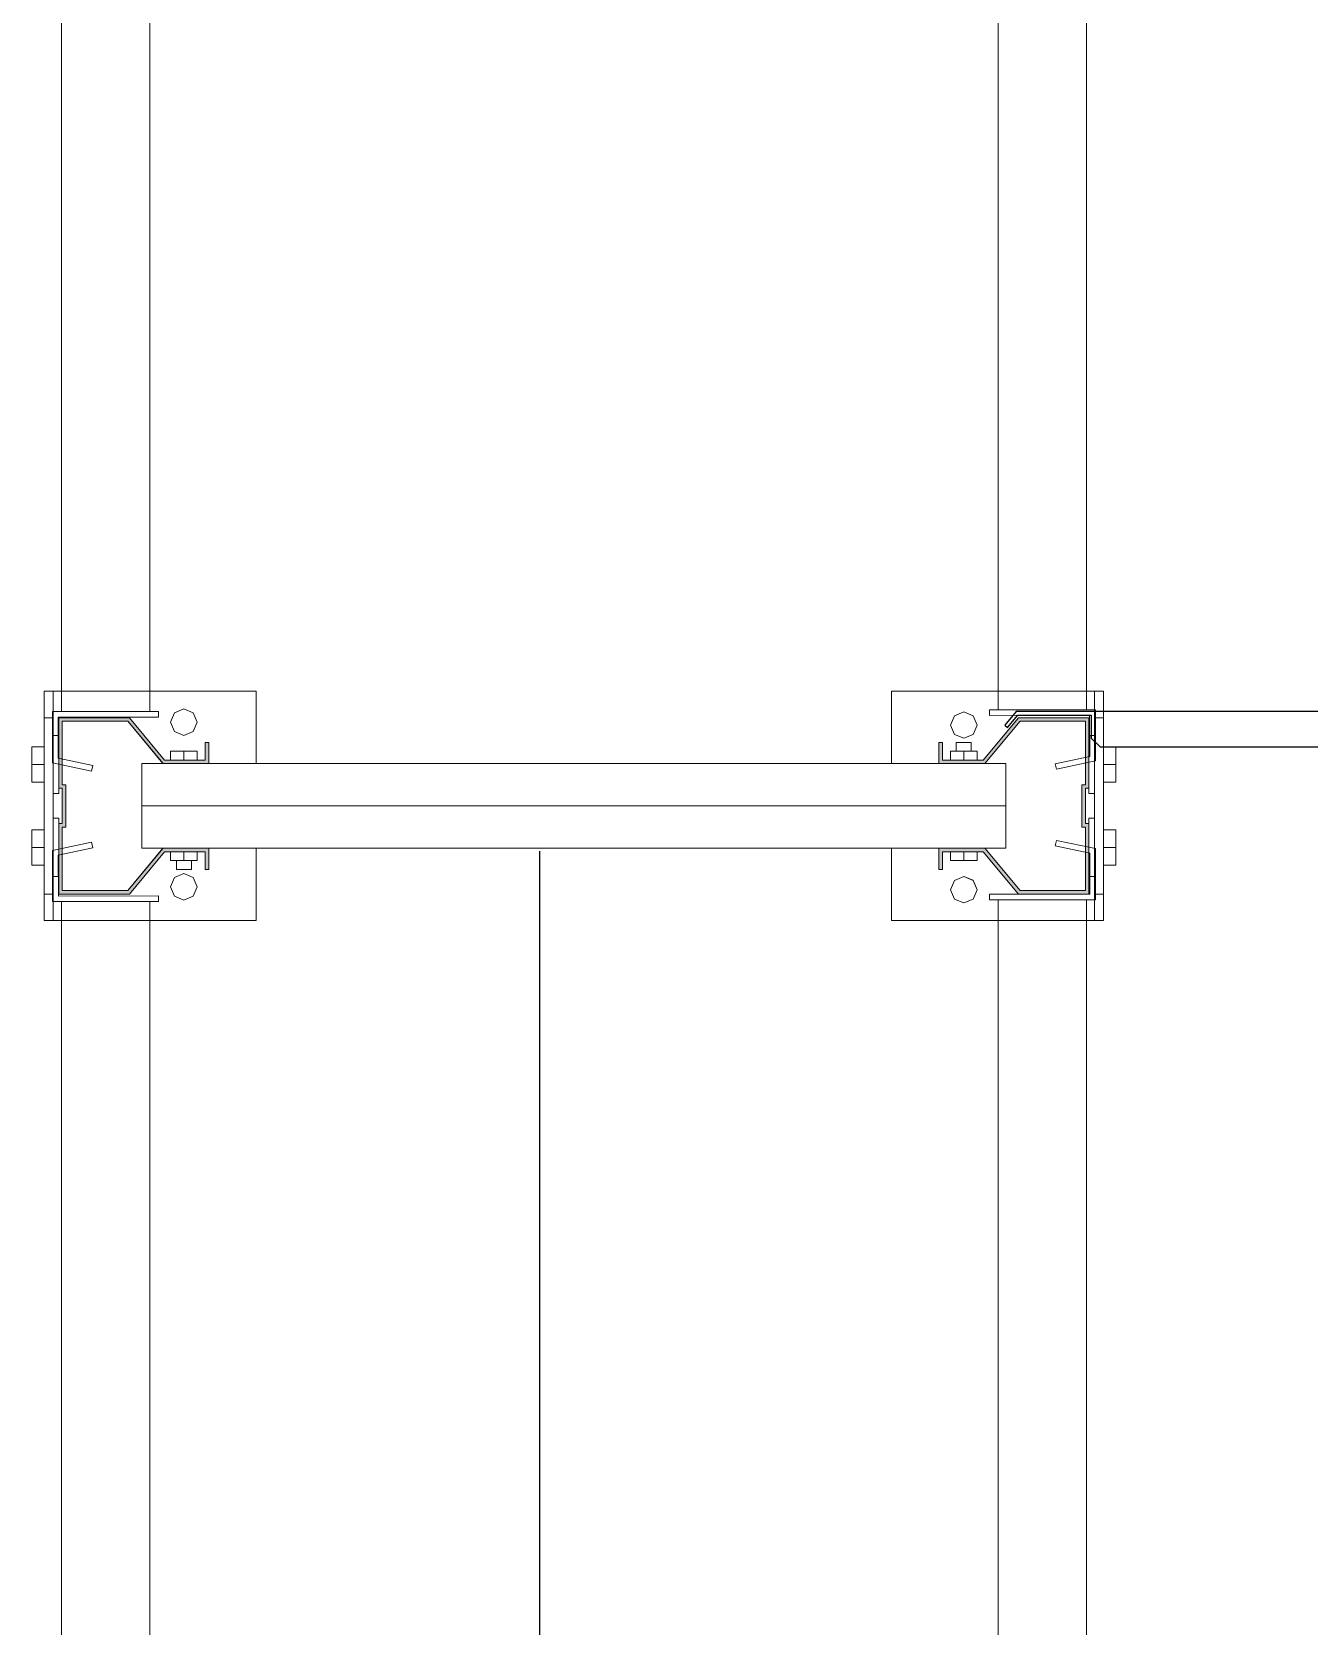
# Model space of a CAD drawing. Header units: metres. Extents: x 0 to 8715937, y -236336 to 216.
# Drawn here: x 134.36 to 135.084, y 75.141 to 76.044 of the extents above; entities that cross this region are included whole.
import ezdxf

# ---------------------------------------------------------------- set-up
doc = ezdxf.new("R2010")
doc.units = ezdxf.units.M
doc.header["$MEASUREMENT"] = 0
doc.linetypes.add('ACAD_ISO10W100', pattern=[18, 12, -3, 0, -3])
for name, color, linetype in [('0-BLOCK-EQUIPAMIENTO', 7, 'Continuous'), ('0-BLOCK-ESTRUCTURA', 7, 'Continuous'), ('AAA BAST', 5, 'Continuous'), ('AAA CONECT', 3, 'Continuous'), ('AAA LARG', 1, 'Continuous'), ('EJES', 251, 'ACAD_ISO10W100'), ('MURO 20 - vista', 5, 'Continuous')]:
    doc.layers.add(name, color=color, linetype=linetype)

# ---------------------------------------------------------------- blocks, each defined once
blk = doc.blocks.new('DPM-ESTRUCTURA')
at = {"layer": 'EJES', "ltscale": 0.4}
blk.add_line((46.92784, 41.58013), (46.92784, 112.33013), dxfattribs=at)
blk = doc.blocks.new('bastidor 0.60')
at = {"layer": 'MURO 20 - vista', "lineweight": 5}
h = blk.add_hatch(color=256, dxfattribs=at)
h.dxf.hatch_style = 1
h.paths.add_polyline_path([(-0.5068, 0.089), (-0.5068, 0.101), (-0.5088, 0.101), (-0.5088, 0.091), (-0.5318, 0.091), (-0.5518, 0.115), (-0.5918, 0.115), (-0.5918, 0.075), (-0.5898, 0.075), (-0.5898, 0.055), (-0.5918, 0.055), (-0.5918, 0.015), (-0.5518, 0.015), (-0.5318, 0.039), (-0.5284, 0.039), (-0.5284, 0.03901), (-0.5209, 0.03901), (-0.5134, 0.03901), (-0.5088, 0.039), (-0.5088, 0.029), (-0.5068, 0.029), (-0.5068, 0.041), (-0.53274, 0.041), (-0.55274, 0.017), (-0.5898, 0.017), (-0.5898, 0.053), (-0.5878, 0.053), (-0.5878, 0.077), (-0.5898, 0.077), (-0.5898, 0.113), (-0.55274, 0.113), (-0.53274, 0.089)])
h = blk.add_hatch(color=256, dxfattribs=at)
h.dxf.hatch_style = 1
h.paths.add_polyline_path([(-0.0932, 0.041), (-0.0932, 0.029), (-0.0912, 0.029), (-0.0912, 0.039), (-0.0682, 0.039), (-0.0482, 0.015), (-0.0082, 0.015), (-0.0082, 0.055), (-0.0102, 0.055), (-0.0102, 0.075), (-0.0082, 0.075), (-0.0082, 0.115), (-0.0482, 0.115), (-0.0682, 0.091), (-0.0716, 0.091), (-0.0716, 0.09099), (-0.0791, 0.09099), (-0.0866, 0.09099), (-0.0912, 0.091), (-0.0912, 0.101), (-0.0932, 0.101), (-0.0932, 0.089), (-0.06726, 0.089), (-0.04726, 0.113), (-0.0102, 0.113), (-0.0102, 0.077), (-0.0122, 0.077), (-0.0122, 0.053), (-0.0102, 0.053), (-0.0102, 0.017), (-0.04726, 0.017), (-0.06726, 0.041)])
at = {"layer": 'AAA BAST', "lineweight": 5}
for p, q in [((-0.48, 0.13), (-0.6, 0.13)), ((-0.6, 0.13), (-0.6, 0)), ((-0.595, 0.115), (-0.595, 0.13)), ((-0.48, 0.089), (-0.48, 0.13)), ((0, 0.13), (-0.12, 0.13)), ((-0.12, 0.13), (-0.12, 0.089)), ((-0.005, 0.13), (-0.005, 0.115)), ((0, 0), (0, 0.13)), ((-0.5262, 0.11778), (-0.5284, 0.11248)), ((-0.5209, 0.11998), (-0.5262, 0.11778)), ((-0.51559, 0.11778), (-0.5209, 0.11998)), ((-0.5134, 0.11248), (-0.51559, 0.11778)), ((-0.0791, 0.11833), (-0.0844, 0.11613)), ((-0.07381, 0.11614), (-0.0791, 0.11833)), ((-0.6, 0.115), (-0.595, 0.115)), ((-0.595, 0.105), (-0.595, 0.115)), ((-0.5518, 0.115), (-0.5918, 0.115)), ((-0.5918, 0.115), (-0.5918, 0.075)), ((-0.5898, 0.077), (-0.5898, 0.113)), ((-0.5898, 0.113), (-0.55274, 0.113)), ((-0.55274, 0.113), (-0.53274, 0.089)), ((-0.5318, 0.091), (-0.5518, 0.115)), ((-0.5284, 0.11248), (-0.52619, 0.10717)), ((-0.5156, 0.10717), (-0.5134, 0.11248)), ((-0.0844, 0.11613), (-0.0866, 0.11083)), ((-0.0866, 0.11083), (-0.08441, 0.10553)), ((-0.0716, 0.11083), (-0.07381, 0.11614)), ((-0.0738, 0.10552), (-0.0716, 0.11083)), ((-0.0482, 0.115), (-0.0682, 0.091)), ((-0.06726, 0.089), (-0.04726, 0.113)), ((-0.0082, 0.115), (-0.0482, 0.115)), ((-0.04726, 0.113), (-0.0102, 0.113)), ((-0.0102, 0.113), (-0.0102, 0.077)), ((-0.0082, 0.075), (-0.0082, 0.115)), ((0, 0.115), (-0.005, 0.115)), ((-0.005, 0.115), (-0.005, 0.105)), ((-0.595, 0.072), (-0.595, 0.105)), ((-0.5918, 0.105), (-0.595, 0.105)), ((-0.52619, 0.10717), (-0.5209, 0.10498)), ((-0.5209, 0.10498), (-0.5156, 0.10717)), ((-0.5068, 0.101), (-0.5088, 0.101)), ((-0.5088, 0.101), (-0.5088, 0.091)), ((-0.5068, 0.089), (-0.5068, 0.101)), ((-0.0912, 0.101), (-0.0932, 0.101)), ((-0.0932, 0.101), (-0.0932, 0.089)), ((-0.0912, 0.091), (-0.0912, 0.101)), ((-0.08441, 0.10553), (-0.0791, 0.10333)), ((-0.08335, 0.09599), (-0.08335, 0.10099)), ((-0.08335, 0.10099), (-0.07485, 0.10099)), ((-0.0791, 0.10333), (-0.0738, 0.10552)), ((-0.07485, 0.10099), (-0.07485, 0.09599)), ((-0.0082, 0.105), (-0.005, 0.105)), ((-0.005, 0.105), (-0.005, 0.072)), ((-0.6, 0.0985), (-0.607, 0.0985)), ((-0.607, 0.0985), (-0.607, 0.0785)), ((-0.6, 0.0885), (-0.6, 0.0985)), ((-0.6, 0.0785), (-0.6, 0.0985)), ((-0.5088, 0.091), (-0.5318, 0.091)), ((-0.5284, 0.091), (-0.5284, 0.096)), ((-0.5284, 0.096), (-0.5134, 0.096)), ((-0.5284, 0.091), (-0.5284, 0.096)), ((-0.5284, 0.096), (-0.5209, 0.096)), ((-0.5134, 0.091), (-0.5284, 0.091)), ((-0.5209, 0.096), (-0.5209, 0.091)), ((-0.5134, 0.096), (-0.5134, 0.091)), ((-0.0682, 0.091), (-0.0912, 0.091)), ((-0.0866, 0.09099), (-0.0866, 0.09599)), ((-0.0866, 0.09599), (-0.0716, 0.09599)), ((-0.0716, 0.09099), (-0.0866, 0.09099)), ((-0.0791, 0.09599), (-0.08335, 0.09599)), ((-0.0791, 0.09099), (-0.0791, 0.09599)), ((-0.07485, 0.09599), (-0.0791, 0.09599)), ((-0.0716, 0.09099), (-0.0791, 0.09099)), ((-0.0716, 0.09599), (-0.0716, 0.09099)), ((0.007, 0.0985), (0, 0.0985)), ((0, 0.0985), (0, 0.0885)), ((0.007, 0.0785), (0.007, 0.0985)), ((-0.607, 0.0885), (-0.6, 0.0885)), ((-0.54477, 0.041), (-0.54477, 0.089)), ((-0.54477, 0.089), (-0.48, 0.089)), ((-0.53274, 0.089), (-0.5068, 0.089)), ((-0.48, 0.089), (-0.12, 0.089)), ((-0.12, 0.089), (-0.05523, 0.089)), ((-0.0932, 0.089), (-0.06726, 0.089)), ((-0.05523, 0.089), (-0.05523, 0.041)), ((0.007, 0.0885), (0, 0.0885)), ((0, 0.0885), (0, 0.0785)), ((-0.607, 0.0785), (-0.6, 0.0785)), ((-0.5918, 0.075), (-0.5898, 0.075)), ((-0.5918, 0.075), (-0.5918, 0.072)), ((-0.5878, 0.077), (-0.5898, 0.077)), ((-0.5898, 0.075), (-0.5898, 0.055)), ((-0.5878, 0.053), (-0.5878, 0.077)), ((-0.0102, 0.077), (-0.0122, 0.077)), ((-0.0122, 0.077), (-0.0122, 0.053)), ((-0.0102, 0.055), (-0.0102, 0.075)), ((-0.0102, 0.075), (-0.0082, 0.075)), ((-0.0082, 0.075), (-0.0082, 0.072)), ((0, 0.0785), (0.007, 0.0785)), ((-0.595, 0.058), (-0.595, 0.072)), ((-0.5918, 0.072), (-0.595, 0.072)), ((-0.05523, 0.065), (-0.54477, 0.065)), ((-0.0082, 0.072), (-0.005, 0.072)), ((-0.005, 0.072), (-0.005, 0.058)), ((-0.595, 0.025), (-0.595, 0.058)), ((-0.5918, 0.058), (-0.595, 0.058)), ((-0.5918, 0.055), (-0.5918, 0.058)), ((-0.5898, 0.055), (-0.5918, 0.055)), ((-0.5918, 0.055), (-0.5918, 0.015)), ((-0.0082, 0.055), (-0.0102, 0.055)), ((-0.0082, 0.055), (-0.0082, 0.058)), ((-0.0082, 0.058), (-0.005, 0.058)), ((-0.0082, 0.015), (-0.0082, 0.055)), ((-0.005, 0.058), (-0.005, 0.025)), ((-0.6, 0.0515), (-0.607, 0.0515)), ((-0.607, 0.0515), (-0.607, 0.0315)), ((-0.6, 0.0415), (-0.6, 0.0515)), ((-0.5898, 0.017), (-0.5898, 0.053)), ((-0.5898, 0.053), (-0.5878, 0.053)), ((-0.0122, 0.053), (-0.0102, 0.053)), ((-0.0102, 0.053), (-0.0102, 0.017)), ((0.007, 0.0515), (0, 0.0515)), ((0, 0.0515), (0, 0.0315)), ((0.007, 0.0315), (0.007, 0.0515)), ((-0.607, 0.0415), (-0.6, 0.0415)), ((-0.6, 0.0315), (-0.6, 0.0415)), ((-0.53274, 0.041), (-0.55274, 0.017)), ((-0.5518, 0.015), (-0.5318, 0.039)), ((-0.48, 0.041), (-0.54477, 0.041)), ((-0.5068, 0.041), (-0.53274, 0.041)), ((-0.5318, 0.039), (-0.5088, 0.039)), ((-0.5284, 0.03901), (-0.5134, 0.03901)), ((-0.5284, 0.03401), (-0.5284, 0.03901)), ((-0.5284, 0.03901), (-0.5209, 0.03901)), ((-0.5209, 0.03901), (-0.5209, 0.03401)), ((-0.5134, 0.03901), (-0.5134, 0.03401)), ((-0.5088, 0.039), (-0.5088, 0.029)), ((-0.5068, 0.029), (-0.5068, 0.041)), ((-0.48, 0), (-0.48, 0.041)), ((-0.48, 0.041), (-0.12, 0.041)), ((-0.12, 0.041), (-0.12, 0)), ((-0.05523, 0.041), (-0.12, 0.041)), ((-0.06726, 0.041), (-0.0932, 0.041)), ((-0.0932, 0.041), (-0.0932, 0.029)), ((-0.0912, 0.039), (-0.0682, 0.039)), ((-0.0912, 0.029), (-0.0912, 0.039)), ((-0.0866, 0.034), (-0.0866, 0.039)), ((-0.0866, 0.039), (-0.0716, 0.039)), ((-0.0791, 0.034), (-0.0791, 0.039)), ((-0.0716, 0.039), (-0.0716, 0.034)), ((-0.0716, 0.039), (-0.0716, 0.034)), ((-0.0682, 0.039), (-0.0482, 0.015)), ((-0.04726, 0.017), (-0.06726, 0.041)), ((0.007, 0.0415), (0, 0.0415)), ((0, 0.0415), (0, 0.0315)), ((-0.607, 0.0315), (-0.6, 0.0315)), ((-0.5134, 0.03401), (-0.5284, 0.03401)), ((-0.52515, 0.02901), (-0.52515, 0.03401)), ((-0.52515, 0.03401), (-0.5209, 0.03401)), ((-0.51665, 0.02901), (-0.52515, 0.02901)), ((-0.5209, 0.03401), (-0.51665, 0.03401)), ((-0.51665, 0.03401), (-0.51665, 0.02901)), ((-0.5088, 0.029), (-0.5068, 0.029)), ((-0.0932, 0.029), (-0.0912, 0.029)), ((-0.0716, 0.034), (-0.0866, 0.034)), ((-0.0716, 0.034), (-0.0791, 0.034)), ((0, 0.0315), (0.007, 0.0315)), ((-0.595, 0.015), (-0.595, 0.025)), ((-0.5918, 0.025), (-0.595, 0.025)), ((-0.5262, 0.02448), (-0.5284, 0.01917)), ((-0.5284, 0.01917), (-0.52619, 0.01386)), ((-0.5209, 0.02667), (-0.5262, 0.02448)), ((-0.51559, 0.02447), (-0.5209, 0.02667)), ((-0.5156, 0.01387), (-0.5134, 0.01917)), ((-0.5134, 0.01917), (-0.51559, 0.02447)), ((-0.0844, 0.02283), (-0.0866, 0.01752)), ((-0.0791, 0.02502), (-0.0844, 0.02283)), ((-0.07381, 0.02283), (-0.0791, 0.02502)), ((-0.0716, 0.01752), (-0.07381, 0.02283)), ((-0.0082, 0.025), (-0.005, 0.025)), ((-0.005, 0.025), (-0.005, 0.015)), ((-0.6, 0.015), (-0.595, 0.015)), ((-0.595, 0), (-0.595, 0.015)), ((-0.5918, 0.015), (-0.5518, 0.015)), ((-0.55274, 0.017), (-0.5898, 0.017)), ((-0.52619, 0.01386), (-0.5209, 0.01167)), ((-0.5209, 0.01167), (-0.5156, 0.01387)), ((-0.0866, 0.01752), (-0.08441, 0.01222)), ((-0.08441, 0.01222), (-0.0791, 0.01002)), ((-0.0791, 0.01002), (-0.0738, 0.01222)), ((-0.0738, 0.01222), (-0.0716, 0.01752)), ((-0.0482, 0.015), (-0.0082, 0.015)), ((-0.0102, 0.017), (-0.04726, 0.017)), ((0, 0.015), (-0.005, 0.015)), ((-0.005, 0.015), (-0.005, 0)), ((-0.6, 0), (-0.48, 0)), ((-0.12, 0), (0, 0))]:
    blk.add_line(p, q, dxfattribs=at)
blk = doc.blocks.new('conector de 0.25')
at = {"layer": 'AAA CONECT'}
for p, q in [((-0.2834, 0.018), (-0.2884, 0.013)), ((-0.2884, 0.013), (-0.2884, 0)), ((-0.0466, 0.018), (-0.2834, 0.018)), ((-0.0416, 0.013), (-0.0466, 0.018)), ((-0.0416, 0), (-0.0416, 0.013)), ((-0.3358, 0.00696), (-0.33734, 0.00568)), ((-0.33734, 0.00568), (-0.33094, -0.002)), ((-0.33, 0), (-0.3358, 0.00696)), ((-0.2884, 0), (-0.33, 0)), ((0, 0), (-0.0416, 0)), ((0.0058, 0.00696), (0, 0)), ((0.00094, -0.002), (0.00734, 0.00568)), ((0.00734, 0.00568), (0.0058, 0.00696)), ((-0.33094, -0.002), (0.00094, -0.002))]:
    blk.add_line(p, q, dxfattribs=at)
blk = doc.blocks.new('larguero 2.3')
at = {"layer": 'AAA LARG', "lineweight": 5}
for p, q in [((-0.01956, 0.02736), (-0.0189, 0.03049)), ((0, 0.0232), (-0.01956, 0.02736)), ((-0.0189, 0.03049), (0.0032, 0.02579)), ((0, 0), (0, 0.0232)), ((0.0032, 0.02579), (0.0032, -0.0032)), ((-0.0568, -0.0032), (-0.0568, 0)), ((-0.0568, 0), (0, 0)), ((-0.0518, -0.0032), (-0.0568, -0.0032)), ((-0.0018, -0.0032), (-0.0518, -0.0032)), ((-0.0518, -0.0032), (-0.0518, -2.2932)), ((-0.0018, -2.2932), (-0.0018, -0.0032)), ((0.0032, -0.0032), (-0.0018, -0.0032)), ((-0.0518, -2.2932), (-0.0568, -2.2932)), ((-0.0568, -2.2932), (-0.0568, -2.2964)), ((0.0032, -2.2932), (-0.0518, -2.2932)), ((0.0032, -2.32219), (0.0032, -2.2932)), ((-0.0568, -2.2964), (-0.0002, -2.2962)), ((-0.0002, -2.2962), (0, -2.3196)), ((0, -2.3196), (-0.01956, -2.32376)), ((-0.01956, -2.32376), (-0.0189, -2.32689)), ((-0.0189, -2.32689), (0.0032, -2.32219))]:
    blk.add_line(p, q, dxfattribs=at)
blk = doc.blocks.new('DPM-EQUIPAMIENTO')
at = {"layer": 'AAA BAST', "rotation": 180}
blk.add_blockref('bastidor 0.60', (46.64711, 75.67077), dxfattribs=at)
blk.add_blockref('bastidor 0.60', (46.64711, 75.67077), dxfattribs=at)
at = {"layer": 'AAA CONECT', "rotation": 180}
for name, p in [('larguero 2.3', (46.65504, 75.65604)), ('conector de 0.25', (47.19858, 75.65727)), ('conector de 0.25', (47.19858, 75.65727)), ('larguero 2.3', (46.65504, 73.25834))]:
    blk.add_blockref(name, p, dxfattribs=at)
at = {"layer": 'AAA CONECT'}
for p in [(47.23936, 77.95347), (47.23936, 75.55577)]:
    blk.add_blockref('larguero 2.3', p, dxfattribs=at)

msp = doc.modelspace()

# ---------------------------------------------------------------- hatches: boundary and pattern name
at = {"layer": 'MURO 20 - vista', "lineweight": 5}
h = msp.add_hatch(color=256, dxfattribs=at)
h.dxf.hatch_style = 1
h.paths.add_polyline_path([(134.46031, 75.62977), (134.46031, 75.64177), (134.45831, 75.64177), (134.45831, 75.63177), (134.43531, 75.63177), (134.41531, 75.65577), (134.37531, 75.65577), (134.37531, 75.61577), (134.37731, 75.61577), (134.37731, 75.59577), (134.37531, 75.59577), (134.37531, 75.55577), (134.41531, 75.55577), (134.43531, 75.57977), (134.43871, 75.57977), (134.43871, 75.57978), (134.44621, 75.57978), (134.45371, 75.57978), (134.45831, 75.57977), (134.45831, 75.56977), (134.46031, 75.56977), (134.46031, 75.58177), (134.43438, 75.58177), (134.41438, 75.55777), (134.37731, 75.55777), (134.37731, 75.59377), (134.37931, 75.59377), (134.37931, 75.61777), (134.37731, 75.61777), (134.37731, 75.65377), (134.41438, 75.65377), (134.43438, 75.62977)])
h = msp.add_hatch(color=256, dxfattribs=at)
h.dxf.hatch_style = 1
h.paths.add_polyline_path([(134.46031, 75.62977), (134.46031, 75.64177), (134.45831, 75.64177), (134.45831, 75.63177), (134.43531, 75.63177), (134.41531, 75.65577), (134.37531, 75.65577), (134.37531, 75.61577), (134.37731, 75.61577), (134.37731, 75.59577), (134.37531, 75.59577), (134.37531, 75.55577), (134.41531, 75.55577), (134.43531, 75.57977), (134.43871, 75.57977), (134.43871, 75.57978), (134.44621, 75.57978), (134.45371, 75.57978), (134.45831, 75.57977), (134.45831, 75.56977), (134.46031, 75.56977), (134.46031, 75.58177), (134.43438, 75.58177), (134.41438, 75.55777), (134.37731, 75.55777), (134.37731, 75.59377), (134.37931, 75.59377), (134.37931, 75.61777), (134.37731, 75.61777), (134.37731, 75.65377), (134.41438, 75.65377), (134.43438, 75.62977)])
h = msp.add_hatch(color=256, dxfattribs=at)
h.dxf.hatch_style = 1
h.paths.add_polyline_path([(134.87391, 75.58177), (134.87391, 75.56977), (134.87591, 75.56977), (134.87591, 75.57977), (134.89891, 75.57977), (134.91891, 75.55577), (134.95891, 75.55577), (134.95891, 75.59577), (134.95691, 75.59577), (134.95691, 75.61577), (134.95891, 75.61577), (134.95891, 75.65577), (134.91891, 75.65577), (134.89891, 75.63177), (134.89551, 75.63177), (134.89551, 75.63176), (134.88801, 75.63176), (134.88051, 75.63176), (134.87591, 75.63177), (134.87591, 75.64177), (134.87391, 75.64177), (134.87391, 75.62977), (134.89985, 75.62977), (134.91985, 75.65377), (134.95691, 75.65377), (134.95691, 75.61777), (134.95491, 75.61777), (134.95491, 75.59377), (134.95691, 75.59377), (134.95691, 75.55777), (134.91985, 75.55777), (134.89985, 75.58177)])
h = msp.add_hatch(color=256, dxfattribs=at)
h.dxf.hatch_style = 1
h.paths.add_polyline_path([(134.87391, 75.58177), (134.87391, 75.56977), (134.87591, 75.56977), (134.87591, 75.57977), (134.89891, 75.57977), (134.91891, 75.55577), (134.95891, 75.55577), (134.95891, 75.59577), (134.95691, 75.59577), (134.95691, 75.61577), (134.95891, 75.61577), (134.95891, 75.65577), (134.91891, 75.65577), (134.89891, 75.63177), (134.89551, 75.63177), (134.89551, 75.63176), (134.88801, 75.63176), (134.88051, 75.63176), (134.87591, 75.63177), (134.87591, 75.64177), (134.87391, 75.64177), (134.87391, 75.62977), (134.89985, 75.62977), (134.91985, 75.65377), (134.95691, 75.65377), (134.95691, 75.61777), (134.95491, 75.61777), (134.95491, 75.59377), (134.95691, 75.59377), (134.95691, 75.55777), (134.91985, 75.55777), (134.89985, 75.58177)])

# ---------------------------------------------------------------- linework, layer by layer
at = {"layer": 'AAA BAST', "lineweight": 5}
for p, q in [((134.48711, 75.67077), (134.36711, 75.67077)), ((134.36711, 75.67077), (134.36711, 75.54077)), ((134.48711, 75.67077), (134.36711, 75.67077)), ((134.36711, 75.67077), (134.36711, 75.54077)), ((134.37211, 75.65577), (134.37211, 75.67077)), ((134.37211, 75.65577), (134.37211, 75.67077)), ((134.48711, 75.62977), (134.48711, 75.67077)), ((134.48711, 75.62977), (134.48711, 75.67077)), ((134.96711, 75.67077), (134.84711, 75.67077)), ((134.84711, 75.67077), (134.84711, 75.62977)), ((134.96711, 75.67077), (134.84711, 75.67077)), ((134.84711, 75.67077), (134.84711, 75.62977)), ((134.96211, 75.67077), (134.96211, 75.65577)), ((134.96211, 75.67077), (134.96211, 75.65577)), ((134.96711, 75.54077), (134.96711, 75.67077)), ((134.96711, 75.54077), (134.96711, 75.67077)), ((134.36711, 75.65577), (134.37211, 75.65577)), ((134.36711, 75.65577), (134.37211, 75.65577)), ((134.37211, 75.64577), (134.37211, 75.65577)), ((134.37211, 75.64577), (134.37211, 75.65577)), ((134.41531, 75.65577), (134.37531, 75.65577)), ((134.37531, 75.65577), (134.37531, 75.61577)), ((134.41531, 75.65577), (134.37531, 75.65577)), ((134.37531, 75.65577), (134.37531, 75.61577)), ((134.43531, 75.63177), (134.41531, 75.65577)), ((134.43531, 75.63177), (134.41531, 75.65577)), ((134.44091, 75.65856), (134.43871, 75.65325)), ((134.44091, 75.65856), (134.43871, 75.65325)), ((134.44621, 75.66075), (134.44091, 75.65856)), ((134.44621, 75.66075), (134.44091, 75.65856)), ((134.45152, 75.65855), (134.44621, 75.66075)), ((134.45152, 75.65855), (134.44621, 75.66075)), ((134.45371, 75.65325), (134.45152, 75.65855)), ((134.45371, 75.65325), (134.45152, 75.65855)), ((134.88271, 75.65691), (134.88051, 75.6516)), ((134.88271, 75.65691), (134.88051, 75.6516)), ((134.88801, 75.6591), (134.88271, 75.65691)), ((134.88801, 75.6591), (134.88271, 75.65691)), ((134.89331, 75.65691), (134.88801, 75.6591)), ((134.89331, 75.65691), (134.88801, 75.6591)), ((134.89551, 75.6516), (134.89331, 75.65691)), ((134.89551, 75.6516), (134.89331, 75.65691)), ((134.91891, 75.65577), (134.89891, 75.63177)), ((134.91891, 75.65577), (134.89891, 75.63177)), ((134.95891, 75.65577), (134.91891, 75.65577)), ((134.95891, 75.65577), (134.91891, 75.65577)), ((134.95891, 75.61577), (134.95891, 75.65577)), ((134.95891, 75.61577), (134.95891, 75.65577)), ((134.96711, 75.65577), (134.96211, 75.65577)), ((134.96211, 75.65577), (134.96211, 75.64577)), ((134.96711, 75.65577), (134.96211, 75.65577)), ((134.96211, 75.65577), (134.96211, 75.64577)), ((134.37211, 75.61277), (134.37211, 75.64577)), ((134.37531, 75.64577), (134.37211, 75.64577)), ((134.37211, 75.61277), (134.37211, 75.64577)), ((134.37531, 75.64577), (134.37211, 75.64577)), ((134.37731, 75.61777), (134.37731, 75.65377)), ((134.37731, 75.65377), (134.41438, 75.65377)), ((134.37731, 75.61777), (134.37731, 75.65377)), ((134.37731, 75.65377), (134.41438, 75.65377)), ((134.41438, 75.65377), (134.43438, 75.62977)), ((134.41438, 75.65377), (134.43438, 75.62977)), ((134.43871, 75.65325), (134.44092, 75.64794)), ((134.43871, 75.65325), (134.44092, 75.64794)), ((134.44092, 75.64794), (134.44621, 75.64575)), ((134.44092, 75.64794), (134.44621, 75.64575)), ((134.44621, 75.64575), (134.45151, 75.64795)), ((134.44621, 75.64575), (134.45151, 75.64795)), ((134.45151, 75.64795), (134.45371, 75.65325)), ((134.45151, 75.64795), (134.45371, 75.65325)), ((134.88051, 75.6516), (134.8827, 75.6463)), ((134.88051, 75.6516), (134.8827, 75.6463)), ((134.8827, 75.6463), (134.88801, 75.6441)), ((134.8827, 75.6463), (134.88801, 75.6441)), ((134.88801, 75.6441), (134.89332, 75.6463)), ((134.88801, 75.6441), (134.89332, 75.6463)), ((134.89332, 75.6463), (134.89551, 75.6516)), ((134.89332, 75.6463), (134.89551, 75.6516)), ((134.89985, 75.62977), (134.91985, 75.65377)), ((134.89985, 75.62977), (134.91985, 75.65377)), ((134.91985, 75.65377), (134.95691, 75.65377)), ((134.91985, 75.65377), (134.95691, 75.65377)), ((134.95691, 75.65377), (134.95691, 75.61777)), ((134.95691, 75.65377), (134.95691, 75.61777)), ((134.95891, 75.64577), (134.96211, 75.64577)), ((134.95891, 75.64577), (134.96211, 75.64577)), ((134.96211, 75.64577), (134.96211, 75.61277)), ((134.96211, 75.64577), (134.96211, 75.61277)), ((134.36711, 75.63927), (134.36011, 75.63927)), ((134.36011, 75.63927), (134.36011, 75.61927)), ((134.36711, 75.63927), (134.36011, 75.63927)), ((134.36011, 75.63927), (134.36011, 75.61927)), ((134.36711, 75.62927), (134.36711, 75.63927)), ((134.36711, 75.61927), (134.36711, 75.63927)), ((134.36711, 75.62927), (134.36711, 75.63927)), ((134.36711, 75.61927), (134.36711, 75.63927)), ((134.43871, 75.63177), (134.43871, 75.63677)), ((134.43871, 75.63677), (134.45371, 75.63677)), ((134.43871, 75.63177), (134.43871, 75.63677)), ((134.43871, 75.63677), (134.44621, 75.63677)), ((134.43871, 75.63177), (134.43871, 75.63677)), ((134.43871, 75.63677), (134.45371, 75.63677)), ((134.43871, 75.63177), (134.43871, 75.63677)), ((134.43871, 75.63677), (134.44621, 75.63677)), ((134.44621, 75.63677), (134.44621, 75.63177)), ((134.44621, 75.63677), (134.44621, 75.63177)), ((134.45371, 75.63677), (134.45371, 75.63177)), ((134.45371, 75.63677), (134.45371, 75.63177)), ((134.46031, 75.64177), (134.45831, 75.64177)), ((134.45831, 75.64177), (134.45831, 75.63177)), ((134.46031, 75.64177), (134.45831, 75.64177)), ((134.45831, 75.64177), (134.45831, 75.63177)), ((134.46031, 75.62977), (134.46031, 75.64177)), ((134.46031, 75.62977), (134.46031, 75.64177)), ((134.87591, 75.64177), (134.87391, 75.64177)), ((134.87391, 75.64177), (134.87391, 75.62977)), ((134.87591, 75.64177), (134.87391, 75.64177)), ((134.87391, 75.64177), (134.87391, 75.62977)), ((134.87591, 75.63177), (134.87591, 75.64177)), ((134.87591, 75.63177), (134.87591, 75.64177)), ((134.88051, 75.63176), (134.88051, 75.63676)), ((134.88051, 75.63676), (134.89551, 75.63676)), ((134.88051, 75.63176), (134.88051, 75.63676)), ((134.88051, 75.63676), (134.89551, 75.63676)), ((134.88376, 75.63676), (134.88376, 75.64176)), ((134.88376, 75.64176), (134.89226, 75.64176)), ((134.88376, 75.63676), (134.88376, 75.64176)), ((134.88376, 75.64176), (134.89226, 75.64176)), ((134.88801, 75.63676), (134.88376, 75.63676)), ((134.88801, 75.63676), (134.88376, 75.63676)), ((134.88801, 75.63176), (134.88801, 75.63676)), ((134.89226, 75.63676), (134.88801, 75.63676)), ((134.88801, 75.63176), (134.88801, 75.63676)), ((134.89226, 75.63676), (134.88801, 75.63676)), ((134.89226, 75.64176), (134.89226, 75.63676)), ((134.89226, 75.64176), (134.89226, 75.63676)), ((134.89551, 75.63676), (134.89551, 75.63176)), ((134.89551, 75.63676), (134.89551, 75.63176)), ((134.97411, 75.63927), (134.96711, 75.63927)), ((134.96711, 75.63927), (134.96711, 75.62927)), ((134.97411, 75.63927), (134.96711, 75.63927)), ((134.96711, 75.63927), (134.96711, 75.62927)), ((134.97411, 75.61927), (134.97411, 75.63927)), ((134.97411, 75.61927), (134.97411, 75.63927)), ((134.36011, 75.62927), (134.36711, 75.62927)), ((134.36011, 75.62927), (134.36711, 75.62927)), ((134.42234, 75.58177), (134.42234, 75.62977)), ((134.42234, 75.62977), (134.48711, 75.62977)), ((134.42234, 75.58177), (134.42234, 75.62977)), ((134.42234, 75.62977), (134.48711, 75.62977)), ((134.43438, 75.62977), (134.46031, 75.62977)), ((134.43438, 75.62977), (134.46031, 75.62977)), ((134.45831, 75.63177), (134.43531, 75.63177)), ((134.45831, 75.63177), (134.43531, 75.63177)), ((134.45371, 75.63177), (134.43871, 75.63177)), ((134.45371, 75.63177), (134.43871, 75.63177)), ((134.84711, 75.62977), (134.48711, 75.62977)), ((134.84711, 75.62977), (134.48711, 75.62977)), ((134.84711, 75.62977), (134.91188, 75.62977)), ((134.84711, 75.62977), (134.91188, 75.62977)), ((134.87391, 75.62977), (134.89985, 75.62977)), ((134.87391, 75.62977), (134.89985, 75.62977)), ((134.89891, 75.63177), (134.87591, 75.63177)), ((134.89891, 75.63177), (134.87591, 75.63177)), ((134.89551, 75.63176), (134.88051, 75.63176)), ((134.89551, 75.63176), (134.88051, 75.63176)), ((134.89551, 75.63176), (134.88801, 75.63176)), ((134.89551, 75.63176), (134.88801, 75.63176)), ((134.91188, 75.62977), (134.91188, 75.58177)), ((134.91188, 75.62977), (134.91188, 75.58177)), ((134.97411, 75.62927), (134.96711, 75.62927)), ((134.96711, 75.62927), (134.96711, 75.61927)), ((134.97411, 75.62927), (134.96711, 75.62927)), ((134.96711, 75.62927), (134.96711, 75.61927)), ((134.36011, 75.61927), (134.36711, 75.61927)), ((134.36011, 75.61927), (134.36711, 75.61927)), ((134.96711, 75.61927), (134.97411, 75.61927)), ((134.96711, 75.61927), (134.97411, 75.61927)), ((134.37211, 75.59877), (134.37211, 75.61277)), ((134.37531, 75.61277), (134.37211, 75.61277)), ((134.37211, 75.59877), (134.37211, 75.61277)), ((134.37531, 75.61277), (134.37211, 75.61277)), ((134.37531, 75.61577), (134.37731, 75.61577)), ((134.37531, 75.61577), (134.37531, 75.61277)), ((134.37531, 75.61577), (134.37731, 75.61577)), ((134.37531, 75.61577), (134.37531, 75.61277)), ((134.37931, 75.61777), (134.37731, 75.61777)), ((134.37931, 75.61777), (134.37731, 75.61777)), ((134.37731, 75.61577), (134.37731, 75.59577)), ((134.37731, 75.61577), (134.37731, 75.59577)), ((134.37931, 75.59377), (134.37931, 75.61777)), ((134.37931, 75.59377), (134.37931, 75.61777)), ((134.95691, 75.61777), (134.95491, 75.61777)), ((134.95491, 75.61777), (134.95491, 75.59377)), ((134.95691, 75.61777), (134.95491, 75.61777)), ((134.95491, 75.61777), (134.95491, 75.59377)), ((134.95691, 75.59577), (134.95691, 75.61577)), ((134.95691, 75.61577), (134.95891, 75.61577)), ((134.95691, 75.59577), (134.95691, 75.61577)), ((134.95691, 75.61577), (134.95891, 75.61577)), ((134.95891, 75.61577), (134.95891, 75.61277)), ((134.95891, 75.61577), (134.95891, 75.61277)), ((134.95891, 75.61277), (134.96211, 75.61277)), ((134.95891, 75.61277), (134.96211, 75.61277)), ((134.96211, 75.61277), (134.96211, 75.59877)), ((134.96211, 75.61277), (134.96211, 75.59877)), ((134.42234, 75.60577), (134.91188, 75.60577)), ((134.42234, 75.60577), (134.91188, 75.60577)), ((134.36711, 75.59227), (134.36011, 75.59227)), ((134.36011, 75.59227), (134.36011, 75.57227)), ((134.36711, 75.59227), (134.36011, 75.59227)), ((134.36011, 75.59227), (134.36011, 75.57227)), ((134.36711, 75.58227), (134.36711, 75.59227)), ((134.36711, 75.58227), (134.36711, 75.59227)), ((134.37211, 75.56577), (134.37211, 75.59877)), ((134.37531, 75.59877), (134.37211, 75.59877)), ((134.37211, 75.56577), (134.37211, 75.59877)), ((134.37531, 75.59877), (134.37211, 75.59877)), ((134.37531, 75.59577), (134.37531, 75.59877)), ((134.37531, 75.59577), (134.37531, 75.59877)), ((134.37731, 75.59577), (134.37531, 75.59577)), ((134.37531, 75.59577), (134.37531, 75.55577)), ((134.37731, 75.59577), (134.37531, 75.59577)), ((134.37531, 75.59577), (134.37531, 75.55577)), ((134.37731, 75.55777), (134.37731, 75.59377)), ((134.37731, 75.59377), (134.37931, 75.59377)), ((134.37731, 75.55777), (134.37731, 75.59377)), ((134.37731, 75.59377), (134.37931, 75.59377)), ((134.95491, 75.59377), (134.95691, 75.59377)), ((134.95491, 75.59377), (134.95691, 75.59377)), ((134.95891, 75.59577), (134.95691, 75.59577)), ((134.95891, 75.59577), (134.95691, 75.59577)), ((134.95691, 75.59377), (134.95691, 75.55777)), ((134.95691, 75.59377), (134.95691, 75.55777)), ((134.95891, 75.59577), (134.95891, 75.59877)), ((134.95891, 75.59877), (134.96211, 75.59877)), ((134.95891, 75.59577), (134.95891, 75.59877)), ((134.95891, 75.59877), (134.96211, 75.59877)), ((134.95891, 75.55577), (134.95891, 75.59577)), ((134.95891, 75.55577), (134.95891, 75.59577)), ((134.96211, 75.59877), (134.96211, 75.56577)), ((134.96211, 75.59877), (134.96211, 75.56577)), ((134.97411, 75.59227), (134.96711, 75.59227)), ((134.96711, 75.59227), (134.96711, 75.57227)), ((134.97411, 75.59227), (134.96711, 75.59227)), ((134.96711, 75.59227), (134.96711, 75.57227)), ((134.97411, 75.57227), (134.97411, 75.59227)), ((134.97411, 75.57227), (134.97411, 75.59227)), ((134.36011, 75.58227), (134.36711, 75.58227)), ((134.36011, 75.58227), (134.36711, 75.58227)), ((134.36711, 75.57227), (134.36711, 75.58227)), ((134.36711, 75.57227), (134.36711, 75.58227)), ((134.97411, 75.58227), (134.96711, 75.58227)), ((134.96711, 75.58227), (134.96711, 75.57227)), ((134.97411, 75.58227), (134.96711, 75.58227)), ((134.96711, 75.58227), (134.96711, 75.57227)), ((134.43438, 75.58177), (134.41438, 75.55777)), ((134.43438, 75.58177), (134.41438, 75.55777)), ((134.41531, 75.55577), (134.43531, 75.57977)), ((134.41531, 75.55577), (134.43531, 75.57977)), ((134.48711, 75.58177), (134.42234, 75.58177)), ((134.48711, 75.58177), (134.42234, 75.58177)), ((134.46031, 75.58177), (134.43438, 75.58177)), ((134.46031, 75.58177), (134.43438, 75.58177)), ((134.43531, 75.57977), (134.45831, 75.57977)), ((134.43531, 75.57977), (134.45831, 75.57977)), ((134.43871, 75.57978), (134.45371, 75.57978)), ((134.43871, 75.57478), (134.43871, 75.57978)), ((134.43871, 75.57978), (134.44621, 75.57978)), ((134.43871, 75.57978), (134.45371, 75.57978)), ((134.43871, 75.57478), (134.43871, 75.57978)), ((134.43871, 75.57978), (134.44621, 75.57978)), ((134.45371, 75.57478), (134.43871, 75.57478)), ((134.45371, 75.57478), (134.43871, 75.57478)), ((134.44196, 75.56978), (134.44196, 75.57478)), ((134.44196, 75.57478), (134.44621, 75.57478)), ((134.44196, 75.56978), (134.44196, 75.57478)), ((134.44196, 75.57478), (134.44621, 75.57478)), ((134.44621, 75.57978), (134.44621, 75.57478)), ((134.44621, 75.57978), (134.44621, 75.57478)), ((134.44621, 75.57478), (134.45046, 75.57478)), ((134.44621, 75.57478), (134.45046, 75.57478)), ((134.45046, 75.57478), (134.45046, 75.56978)), ((134.45046, 75.57478), (134.45046, 75.56978)), ((134.45371, 75.57978), (134.45371, 75.57478)), ((134.45371, 75.57978), (134.45371, 75.57478)), ((134.45831, 75.57977), (134.45831, 75.56977)), ((134.45831, 75.57977), (134.45831, 75.56977)), ((134.46031, 75.56977), (134.46031, 75.58177)), ((134.46031, 75.56977), (134.46031, 75.58177)), ((134.48711, 75.54077), (134.48711, 75.58177)), ((134.84711, 75.58177), (134.48711, 75.58177)), ((134.48711, 75.54077), (134.48711, 75.58177)), ((134.84711, 75.58177), (134.48711, 75.58177)), ((134.84711, 75.58177), (134.84711, 75.54077)), ((134.91188, 75.58177), (134.84711, 75.58177)), ((134.84711, 75.58177), (134.84711, 75.54077)), ((134.91188, 75.58177), (134.84711, 75.58177)), ((134.89985, 75.58177), (134.87391, 75.58177)), ((134.87391, 75.58177), (134.87391, 75.56977)), ((134.89985, 75.58177), (134.87391, 75.58177)), ((134.87391, 75.58177), (134.87391, 75.56977)), ((134.87591, 75.57977), (134.89891, 75.57977)), ((134.87591, 75.56977), (134.87591, 75.57977)), ((134.87591, 75.57977), (134.89891, 75.57977)), ((134.87591, 75.56977), (134.87591, 75.57977)), ((134.88051, 75.57477), (134.88051, 75.57977)), ((134.88051, 75.57977), (134.89551, 75.57977)), ((134.88051, 75.57477), (134.88051, 75.57977)), ((134.88051, 75.57977), (134.89551, 75.57977)), ((134.89551, 75.57477), (134.88051, 75.57477)), ((134.89551, 75.57477), (134.88051, 75.57477)), ((134.88801, 75.57477), (134.88801, 75.57977)), ((134.88801, 75.57477), (134.88801, 75.57977)), ((134.89551, 75.57477), (134.88801, 75.57477)), ((134.89551, 75.57477), (134.88801, 75.57477)), ((134.89551, 75.57977), (134.89551, 75.57477)), ((134.89551, 75.57977), (134.89551, 75.57477)), ((134.89551, 75.57977), (134.89551, 75.57477)), ((134.89551, 75.57977), (134.89551, 75.57477)), ((134.89891, 75.57977), (134.91891, 75.55577)), ((134.89891, 75.57977), (134.91891, 75.55577)), ((134.91985, 75.55777), (134.89985, 75.58177)), ((134.91985, 75.55777), (134.89985, 75.58177)), ((134.36011, 75.57227), (134.36711, 75.57227)), ((134.36011, 75.57227), (134.36711, 75.57227)), ((134.37211, 75.55577), (134.37211, 75.56577)), ((134.37531, 75.56577), (134.37211, 75.56577)), ((134.37211, 75.55577), (134.37211, 75.56577)), ((134.37531, 75.56577), (134.37211, 75.56577)), ((134.44091, 75.56525), (134.43871, 75.55994)), ((134.44091, 75.56525), (134.43871, 75.55994)), ((134.44621, 75.56744), (134.44091, 75.56525)), ((134.44621, 75.56744), (134.44091, 75.56525)), ((134.45046, 75.56978), (134.44196, 75.56978)), ((134.45046, 75.56978), (134.44196, 75.56978)), ((134.45152, 75.56524), (134.44621, 75.56744)), ((134.45152, 75.56524), (134.44621, 75.56744)), ((134.45371, 75.55994), (134.45152, 75.56524)), ((134.45371, 75.55994), (134.45152, 75.56524)), ((134.45831, 75.56977), (134.46031, 75.56977)), ((134.45831, 75.56977), (134.46031, 75.56977)), ((134.87391, 75.56977), (134.87591, 75.56977)), ((134.87391, 75.56977), (134.87591, 75.56977)), ((134.88801, 75.56579), (134.88271, 75.5636)), ((134.88801, 75.56579), (134.88271, 75.5636)), ((134.89331, 75.56361), (134.88801, 75.56579)), ((134.89331, 75.56361), (134.88801, 75.56579)), ((134.95891, 75.56577), (134.96211, 75.56577)), ((134.95891, 75.56577), (134.96211, 75.56577)), ((134.96211, 75.56577), (134.96211, 75.55577)), ((134.96211, 75.56577), (134.96211, 75.55577)), ((134.96711, 75.57227), (134.97411, 75.57227)), ((134.96711, 75.57227), (134.97411, 75.57227)), ((134.36711, 75.55577), (134.37211, 75.55577)), ((134.36711, 75.55577), (134.37211, 75.55577)), ((134.37211, 75.54077), (134.37211, 75.55577)), ((134.37211, 75.54077), (134.37211, 75.55577)), ((134.37531, 75.55577), (134.41531, 75.55577)), ((134.37531, 75.55577), (134.41531, 75.55577)), ((134.41438, 75.55777), (134.37731, 75.55777)), ((134.41438, 75.55777), (134.37731, 75.55777)), ((134.43871, 75.55994), (134.44092, 75.55463)), ((134.43871, 75.55994), (134.44092, 75.55463)), ((134.45151, 75.55464), (134.45371, 75.55994)), ((134.45151, 75.55464), (134.45371, 75.55994)), ((134.88271, 75.5636), (134.88051, 75.55829)), ((134.88271, 75.5636), (134.88051, 75.55829)), ((134.88051, 75.55829), (134.8827, 75.553)), ((134.88051, 75.55829), (134.8827, 75.553)), ((134.89551, 75.55829), (134.89331, 75.56361)), ((134.89551, 75.55829), (134.89331, 75.56361)), ((134.89332, 75.55299), (134.89551, 75.55829)), ((134.89332, 75.55299), (134.89551, 75.55829)), ((134.91891, 75.55577), (134.95891, 75.55577)), ((134.91891, 75.55577), (134.95891, 75.55577)), ((134.95691, 75.55777), (134.91985, 75.55777)), ((134.95691, 75.55777), (134.91985, 75.55777)), ((134.96711, 75.55577), (134.96211, 75.55577)), ((134.96211, 75.55577), (134.96211, 75.54077)), ((134.96711, 75.55577), (134.96211, 75.55577)), ((134.96211, 75.55577), (134.96211, 75.54077)), ((134.44092, 75.55463), (134.44621, 75.55244)), ((134.44092, 75.55463), (134.44621, 75.55244)), ((134.44621, 75.55244), (134.45151, 75.55464)), ((134.44621, 75.55244), (134.45151, 75.55464)), ((134.8827, 75.553), (134.88801, 75.55079)), ((134.8827, 75.553), (134.88801, 75.55079)), ((134.88801, 75.55079), (134.89332, 75.55299)), ((134.88801, 75.55079), (134.89332, 75.55299)), ((134.36711, 75.54077), (134.48711, 75.54077)), ((134.36711, 75.54077), (134.48711, 75.54077)), ((134.84711, 75.54077), (134.96711, 75.54077)), ((134.84711, 75.54077), (134.96711, 75.54077))]:
    msp.add_line(p, q, dxfattribs=at)
at = {"layer": 'AAA CONECT'}
for p, q in [((134.91764, 75.65927), (134.91124, 75.65159)), ((134.91764, 75.65927), (134.91124, 75.65159)), ((134.91278, 75.65031), (134.91858, 75.65727)), ((134.91278, 75.65031), (134.91858, 75.65727)), ((135.24952, 75.65927), (134.91764, 75.65927)), ((135.24952, 75.65927), (134.91764, 75.65927)), ((134.91858, 75.65727), (134.96018, 75.65727)), ((134.91858, 75.65727), (134.96018, 75.65727)), ((134.96018, 75.65727), (134.96018, 75.64427)), ((134.96018, 75.65727), (134.96018, 75.64427)), ((134.91124, 75.65159), (134.91278, 75.65031)), ((134.91124, 75.65159), (134.91278, 75.65031)), ((134.96018, 75.64427), (134.96518, 75.63927)), ((134.96018, 75.64427), (134.96518, 75.63927)), ((134.96518, 75.63927), (135.20198, 75.63927)), ((134.96518, 75.63927), (135.20198, 75.63927))]:
    msp.add_line(p, q, dxfattribs=at)
at = {"layer": 'AAA LARG', "lineweight": 5}
for p, q in [((134.90756, 77.95027), (134.90756, 75.66027)), ((134.95756, 75.66027), (134.95756, 77.95027)), ((134.37684, 77.94924), (134.37684, 75.65924)), ((134.42684, 75.65924), (134.42684, 77.94924)), ((134.37184, 75.63024), (134.37184, 75.65924)), ((134.37184, 75.65924), (134.37684, 75.65924)), ((134.43184, 75.65604), (134.37504, 75.65604)), ((134.37504, 75.65604), (134.37504, 75.63284)), ((134.37684, 75.65924), (134.42684, 75.65924)), ((134.42684, 75.65924), (134.43184, 75.65924)), ((134.43184, 75.65924), (134.43184, 75.65604)), ((134.90756, 75.66027), (134.90256, 75.66027)), ((134.90256, 75.66027), (134.90256, 75.65707)), ((134.90256, 75.65707), (134.95916, 75.65727)), ((134.96256, 75.66027), (134.90756, 75.66027)), ((134.95916, 75.65727), (134.95936, 75.63387)), ((134.96256, 75.63128), (134.96256, 75.66027)), ((134.39394, 75.62555), (134.37184, 75.63024)), ((134.37504, 75.63284), (134.39461, 75.62868)), ((134.39461, 75.62868), (134.39394, 75.62555)), ((134.95936, 75.63387), (134.9398, 75.62971)), ((134.9398, 75.62971), (134.94046, 75.62658)), ((134.94046, 75.62658), (134.96256, 75.63128)), ((134.39394, 75.58523), (134.37184, 75.58053)), ((134.37504, 75.57794), (134.39461, 75.58209)), ((134.39461, 75.58209), (134.39394, 75.58523)), ((134.9398, 75.58313), (134.94046, 75.58626)), ((134.95936, 75.57897), (134.9398, 75.58313)), ((134.94046, 75.58626), (134.96256, 75.58156)), ((134.37184, 75.58053), (134.37184, 75.55154)), ((134.37524, 75.55454), (134.37504, 75.57794)), ((134.95936, 75.55577), (134.95936, 75.57897)), ((134.96256, 75.58156), (134.96256, 75.55257)), ((134.90256, 75.55257), (134.90256, 75.55577)), ((134.90256, 75.55577), (134.95936, 75.55577)), ((134.37184, 75.55154), (134.42684, 75.55154)), ((134.43184, 75.55474), (134.37524, 75.55454)), ((134.37684, 75.55154), (134.37684, 73.26154)), ((134.42684, 73.26154), (134.42684, 75.55154)), ((134.42684, 75.55154), (134.43184, 75.55154)), ((134.43184, 75.55154), (134.43184, 75.55474)), ((134.90756, 75.55257), (134.90256, 75.55257)), ((134.95756, 75.55257), (134.90756, 75.55257)), ((134.90756, 75.55257), (134.90756, 73.26257)), ((134.95756, 73.26257), (134.95756, 75.55257)), ((134.96256, 75.55257), (134.95756, 75.55257))]:
    msp.add_line(p, q, dxfattribs=at)

# ---------------------------------------------------------------- block references
at = {"layer": '0-BLOCK-EQUIPAMIENTO'}
msp.add_blockref('DPM-EQUIPAMIENTO', (87.72, 0), dxfattribs=at)
at = {"layer": '0-BLOCK-ESTRUCTURA', "ltscale": 0.1}
msp.add_blockref('DPM-ESTRUCTURA', (87.72, 0), dxfattribs=at)

doc.saveas('drawing.dxf')
